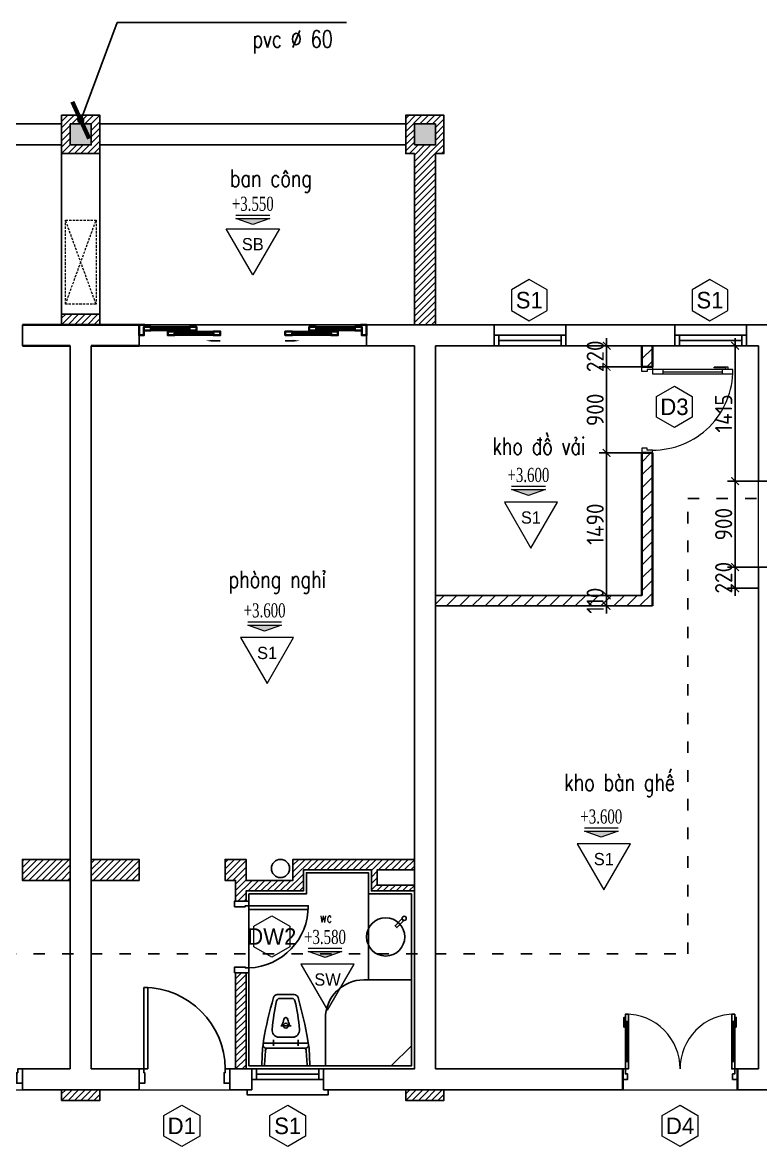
# Model space of a CAD drawing. Header units: inches. Extents: x 7154 to 95401, y -113037 to 84761.
# Drawn here: x 54648 to 62370, y -16665 to -4913 of the extents above; entities that cross this region are included whole.
import ezdxf
from ezdxf.enums import TextEntityAlignment as Align

# ---------------------------------------------------------------- set-up
doc = ezdxf.new("R2010")
doc.units = ezdxf.units.IN
doc.header["$MEASUREMENT"] = 0
doc.linetypes.add('ACAD_ISO03W100', pattern=[30, 12, -18])
doc.linetypes.add('HIDDEN', pattern=[0.375, 0.25, -0.125])
doc.layers.get('DEFPOINTS').update_dxf_attribs({"color": 2})
for name, color, linetype in [('1', 1, 'Continuous'), ('33-Thiet bi', 33, 'Continuous'), ('Dim', 144, 'Continuous'), ('HATCH', 8, 'Continuous'), ('MURC', 7, 'Continuous'), ('NOITHAT', 8, 'Continuous'), ('TEXT', 2, 'Continuous'), ('THAY', 9, 'Continuous'), ('tuong', 4, 'Continuous')]:
    doc.layers.add(name, color=color, linetype=linetype)
for name, color, linetype, lineweight in [('252 DIM', 251, 'Continuous', 5), ('HACTH', 252, 'Continuous', 5), ('N-CUA', 254, 'Continuous', 18), ('NETMANH', 43, 'Continuous', 15), ('NEW', 2, 'Continuous', 35), ('ZONES', 7, 'Continuous', 18)]:
    doc.layers.add(name, color=color, linetype=linetype, lineweight=lineweight)
doc.styles.add('AVANTH', font='VnAvantH.TTF')
doc.styles.add('ISOCP', font='isocp.shx')
doc.styles.add('VNS', font='vntimeh.shx', dxfattribs={"width": 0.7})
doc.styles.add('VNSIMLI', font='vnsimli.shx', dxfattribs={"width": 0.75})
doc.dimstyles.new('1-100', dxfattribs={"dimtxt": 180, "dimasz": 80, "dimexe": 80, "dimexo": 0, "dimgap": 30, "dimtad": 1, "dimdec": 0, "dimzin": 0, "dimdsep": 46, "dimtxsty": 'ISOCP', "dimblk1": 'ARCHTICK', "dimblk2": 'ARCHTICK', "dimsah": 1, "dimcen": 0.09, "dimdle": 80, "dimclrd": 8, "dimclre": 8, "dimclrt": 6, "dimadec": 0, "dimazin": 0, "dimtfac": 1, "dimtdec": 0, "dimtix": 1, "dimtmove": 2, "dimatfit": 3, "dimldrblk": 'ARCHTICK', "dimfxl": 80, "dimtolj": 1, "dimtzin": 0, "dimarcsym": 0})
doc.dimstyles.new('100x2nn', dxfattribs={"dimscale": 2, "dimtxt": 180, "dimasz": 80, "dimexe": 80, "dimexo": 0, "dimgap": 30, "dimtad": 1, "dimdec": 0, "dimzin": 0, "dimdsep": 46, "dimtxsty": 'ISOCP', "dimblk1": 'ARCHTICK', "dimblk2": 'ARCHTICK', "dimsah": 1, "dimcen": 0.09, "dimdle": 80, "dimclrd": 8, "dimclre": 8, "dimclrt": 7, "dimadec": 0, "dimazin": 0, "dimtfac": 1, "dimtdec": 0, "dimtmove": 2, "dimatfit": 3, "dimldrblk": 'ARCHTICK', "dimfxl": 80, "dimtolj": 1, "dimtzin": 0, "dimarcsym": 0})

# ---------------------------------------------------------------- blocks, each defined once
blk = doc.blocks.new('CAODO')
blk.add_hatch(color=256).paths.add_polyline_path([(0, 0), (-225, 80), (225, 80)])
blk.add_line((-225, 124), (225, 124))
blk.add_lwpolyline([(0, 0), (-225, 80), (225, 80), (0, 0)])
at = {"layer": 'ZONES', "style": 'VNS', "width": 0.7}
blk.add_attdef('CAODO', text='', height=187, dxfattribs=at).set_placement((0, 274), align=Align.MIDDLE)
blk = doc.blocks.new('MAT')
blk.add_lwpolyline([(-11, 95), (508, 995), (-531, 995)], close=True)
at = {"layer": 'ZONES', "style": 'AVANTH'}
blk.add_attdef('DS', text='', height=240, dxfattribs=at).set_placement((-11, 695), align=Align.MIDDLE)
blk = doc.blocks.new('D-W')
blk.add_lwpolyline([(0, 0), (-260, -150), (-260, -450), (0, -600), (260, -450), (260, -150)], close=True)
at = {"layer": 'ZONES', "style": 'AVANTH'}
blk.add_attdef('DS', text='', height=240, dxfattribs=at).set_placement((0, -300), align=Align.MIDDLE)
blk = doc.blocks.new('XIBET')
at = {"layer": '33-Thiet bi'}
for p, q in [((-66, 706), (0, 706)), ((66, 706), (0, 706)), ((3, 506), (-3, 506)), ((3, 506), (-3, 506)), ((52, 421), (-55, 421)), ((236, 238), (-236, 238)), ((-128, 274), (-128, 211)), ((-72, 302), (0, 302)), ((72, 302), (0, 302)), ((128, 274), (128, 211)), ((-222, 11), (-214, 158)), ((-208, 187), (0, 187)), ((208, 187), (0, 187)), ((222, 11), (214, 158)), ((212, 0), (-212, 0))]:
    blk.add_line(p, q, dxfattribs=at)
blk.add_lwpolyline([(-222, 11, 0.43012), (-212, 0), (-242, 0, -0.43012), (-252, 11), (-243, 187), (-238, 222), (-232, 268, -0.027792), (-128, 717, -0.333759), (-89, 747), (0, 747), (89, 747, -0.333759), (128, 717, -0.027792), (232, 268), (238, 222), (243, 187), (252, 11, -0.43012), (242, 0), (212, 0, 0.43012), (222, 11)], format="xyb", dxfattribs=at)
for centre, radius in [((0, 421), 25.3), ((-128, 236), 7.59), ((128, 236), 7.59)]:
    blk.add_circle(centre, radius, dxfattribs=at)
for centre, radius, start, end in [((-66, 676), 30.4, 90, 166.9438), ((66, 676), 30.4, 13.0562, 90), ((1855, 230), 2003, 166.9438, 175.6188), ((-1855, 230), 2003, 4.3812, 13.0562), ((-504, 615), 501, 337.9004, 345.3221), ((0, 486), 20.2, 8.1656, 171.8344), ((504, 615), 501, 194.6779, 202.0996), ((-72, 372), 70.8, 171.1193, 270), ((-34, 419), 10.1, 27.2049, 128.6822), ((34, 419), 10.1, 51.3178, 152.7951), ((72, 372), 70.8, 270, 8.8807), ((-208, 218), 30.4, 172.3704, 270), ((-184, 157), 30.4, 90, 176.9059), ((184, 157), 30.4, 3.0941, 90), ((208, 218), 30.4, 270, 7.6296)]:
    blk.add_arc(centre, radius, start, end, dxfattribs=at)
blk = doc.blocks.new('A$C2BDB501E')
at = {"layer": 'NOITHAT'}
for points in [[(450, 900), (0, 900), (0, 0), (450, 0)], [(101, 262), (172, 333), (153, 352), (82, 281)]]:
    blk.add_lwpolyline(points, close=True, dxfattribs=at)
for centre, radius in [((270, 450), 200), ((76, 256), 21.5)]:
    blk.add_circle(centre, radius, dxfattribs=at)
blk = doc.blocks.new('c900')
blk.add_line((51, 224), (51, 839))
for points in [[(29, 839), (74, 839), (74, 953), (29, 953), (29, 839)], [(29, 903), (4, 903), (4, 755)], [(29, 878), (9, 878), (9, 755), (4, 755)], [(29, 854), (29, 209)], [(74, 224), (74, 869)], [(74, 224), (29, 224), (29, 110), (74, 110), (74, 224)]]:
    blk.add_lwpolyline(points)
for points in [[(0, 0), (0, 110), (29, 110), (29, 57), (50, 57), (50, 0)], [(900, 0), (900, 110), (871, 110), (871, 57), (850, 57), (850, 0)]]:
    blk.add_lwpolyline(points, close=True)
at = {"layer": 'NETMANH'}
blk.add_arc((33, 114), 838, 359.6929, 90.3071, dxfattribs=at)
blk = doc.blocks.new('_ArchTick')
at = {"color": 0, "linetype": 'ByBlock', "const_width": 0.15}
blk.add_lwpolyline([(-0.5, -0.5), (0.5, 0.5)], dxfattribs=at)
blk = doc.blocks.new('*D340')
at = {"layer": 'DEFPOINTS', "color": 0}
for p in [(60760, -10903), (61010, -10903), (61010, -11013)]:
    blk.add_point(p, dxfattribs=at)
at = {"layer": 'Dim', "color": 8, "lineweight": -2}
for p, q in [((61010, -10903), (60680, -10903)), ((60760, -10903), (60760, -10823)), ((60760, -11013), (60760, -10903)), ((61010, -11013), (60680, -11013)), ((60760, -11013), (60760, -11093))]:
    blk.add_line(p, q, dxfattribs=at)
at = {"layer": 'Dim', "color": 8, "lineweight": -2, "xscale": 80, "yscale": 80, "zscale": 80}
for p, rotation in [((60760, -10903), 270), ((60760, -11013), 90)]:
    blk.add_blockref('_ArchTick', p, dxfattribs=dict(at, rotation=rotation))
at = {"layer": 'Dim', "color": 6, "insert": (60640, -10958), "char_height": 180, "attachment_point": 5, "rotation": 90, "style": 'ISOCP'}
blk.add_mtext('\\A1;110', dxfattribs=at)
blk = doc.blocks.new('*D341')
at = {"layer": 'DEFPOINTS', "color": 0}
for p in [(60760, -9413), (61128, -9413), (61010, -10903)]:
    blk.add_point(p, dxfattribs=at)
at = {"layer": 'Dim', "color": 8, "lineweight": -2}
for p, q in [((60760, -10983), (60760, -9333)), ((61128, -9413), (60680, -9413)), ((61010, -10903), (60680, -10903))]:
    blk.add_line(p, q, dxfattribs=at)
at = {"layer": 'Dim', "color": 8, "lineweight": -2, "xscale": 80, "yscale": 80, "zscale": 80}
for p, rotation in [((60760, -9413), 90), ((60760, -10903), 270)]:
    blk.add_blockref('_ArchTick', p, dxfattribs=dict(at, rotation=rotation))
at = {"layer": 'Dim', "color": 6, "insert": (60640, -10158), "char_height": 180, "attachment_point": 5, "rotation": 90, "style": 'ISOCP'}
blk.add_mtext('\\A1;1490', dxfattribs=at)
blk = doc.blocks.new('*D342')
at = {"layer": 'DEFPOINTS', "color": 0}
for p in [(60760, -8513), (61128, -8513), (61128, -9413)]:
    blk.add_point(p, dxfattribs=at)
at = {"layer": 'Dim', "color": 8, "lineweight": -2}
for p, q in [((60760, -9493), (60760, -8433)), ((61128, -8513), (60680, -8513)), ((61128, -9413), (60680, -9413))]:
    blk.add_line(p, q, dxfattribs=at)
at = {"layer": 'Dim', "color": 8, "lineweight": -2, "xscale": 80, "yscale": 80, "zscale": 80}
for p, rotation in [((60760, -8513), 90), ((60760, -9413), 270)]:
    blk.add_blockref('_ArchTick', p, dxfattribs=dict(at, rotation=rotation))
at = {"layer": 'Dim', "color": 6, "insert": (60640, -8963), "char_height": 180, "attachment_point": 5, "rotation": 90, "style": 'ISOCP'}
blk.add_mtext('\\A1;900', dxfattribs=at)
blk = doc.blocks.new('*D343')
at = {"layer": 'DEFPOINTS', "color": 0}
for p in [(60760, -8293), (61128, -8293), (61128, -8513)]:
    blk.add_point(p, dxfattribs=at)
at = {"layer": 'Dim', "color": 8, "lineweight": -2}
for p, q in [((60760, -8293), (60760, -8213)), ((61128, -8293), (60680, -8293)), ((60760, -8513), (60760, -8293)), ((61128, -8513), (60680, -8513)), ((60760, -8513), (60760, -8593))]:
    blk.add_line(p, q, dxfattribs=at)
at = {"layer": 'Dim', "color": 8, "lineweight": -2, "xscale": 80, "yscale": 80, "zscale": 80}
for p, rotation in [((60760, -8293), 270), ((60760, -8513), 90)]:
    blk.add_blockref('_ArchTick', p, dxfattribs=dict(at, rotation=rotation))
at = {"layer": 'Dim', "color": 6, "insert": (60640, -8403), "char_height": 180, "attachment_point": 5, "rotation": 90, "style": 'ISOCP'}
blk.add_mtext('\\A1;220', dxfattribs=at)
blk = doc.blocks.new('*D344')
at = {"layer": 'DEFPOINTS', "color": 0}
for p in [(62348, -10608), (62104, -10828), (62348, -10828)]:
    blk.add_point(p, dxfattribs=at)
at = {"layer": 'Dim', "color": 8, "lineweight": -2}
for p, q in [((62104, -10608), (62104, -10528)), ((62348, -10608), (62024, -10608)), ((62104, -10608), (62104, -10828)), ((62348, -10828), (62024, -10828)), ((62104, -10828), (62104, -10908))]:
    blk.add_line(p, q, dxfattribs=at)
at = {"layer": 'Dim', "color": 8, "lineweight": -2, "xscale": 80, "yscale": 80, "zscale": 80}
for p, rotation in [((62104, -10608), 270), ((62104, -10828), 90)]:
    blk.add_blockref('_ArchTick', p, dxfattribs=dict(at, rotation=rotation))
at = {"layer": 'Dim', "color": 6, "insert": (61984, -10718), "char_height": 180, "attachment_point": 5, "rotation": 90, "style": 'ISOCP'}
blk.add_mtext('\\A1;220', dxfattribs=at)
blk = doc.blocks.new('*D345')
at = {"layer": 'DEFPOINTS', "color": 0}
for p in [(62104, -9708), (62348, -9708), (62348, -10608)]:
    blk.add_point(p, dxfattribs=at)
at = {"layer": 'Dim', "color": 8, "lineweight": -2}
for p, q in [((62104, -10688), (62104, -9628)), ((62348, -9708), (62024, -9708)), ((62348, -10608), (62024, -10608))]:
    blk.add_line(p, q, dxfattribs=at)
at = {"layer": 'Dim', "color": 8, "lineweight": -2, "xscale": 80, "yscale": 80, "zscale": 80}
for p, rotation in [((62104, -9708), 90), ((62104, -10608), 270)]:
    blk.add_blockref('_ArchTick', p, dxfattribs=dict(at, rotation=rotation))
at = {"layer": 'Dim', "color": 6, "insert": (61984, -10158), "char_height": 180, "attachment_point": 5, "rotation": 90, "style": 'ISOCP'}
blk.add_mtext('\\A1;900', dxfattribs=at)
blk = doc.blocks.new('*D346')
at = {"layer": 'DEFPOINTS', "color": 0}
for p in [(62104, -8293), (62348, -8293), (62348, -9708)]:
    blk.add_point(p, dxfattribs=at)
at = {"layer": 'Dim', "color": 8, "lineweight": -2}
for p, q in [((62104, -9788), (62104, -8213)), ((62348, -8293), (62024, -8293)), ((62348, -9708), (62024, -9708))]:
    blk.add_line(p, q, dxfattribs=at)
at = {"layer": 'Dim', "color": 8, "lineweight": -2, "xscale": 80, "yscale": 80, "zscale": 80}
for p, rotation in [((62104, -8293), 90), ((62104, -9708), 270)]:
    blk.add_blockref('_ArchTick', p, dxfattribs=dict(at, rotation=rotation))
at = {"layer": 'Dim', "color": 6, "insert": (61984, -9001), "char_height": 180, "attachment_point": 5, "rotation": 90, "style": 'ISOCP'}
blk.add_mtext('\\A1;1415', dxfattribs=at)

msp = doc.modelspace()

# ---------------------------------------------------------------- hatches: boundary and pattern name
at = {"layer": 'HACTH'}
h = msp.add_hatch(dxfattribs=at)
h.set_pattern_fill('ANSI31', color=256, scale=15, style=0)
h.set_pattern_definition([(45, (55058.09, -6283.284), (-33.676, 33.676), [])])
h.paths.add_polyline_path([(55458.1, -5883.3), (55058.1, -5883.3), (55058.1, -6283.3), (55458.1, -6283.3)])
h.paths.add_polyline_path([(55368.1, -5973.3), (55368.1, -6193.3), (55148.1, -6193.3), (55148.1, -5973.3)], flags=16)
h.paths.add_polyline_path([(55228.1, -5934.5, -1), (55288.1, -5934.5, -1)], flags=16)
h = msp.add_hatch(dxfattribs=at)
h.set_pattern_fill('ANSI31', color=256, scale=15, style=0)
h.set_pattern_definition([(45, (58658.09, -8073.284), (-33.676, 33.676), [])])
h.paths.add_polyline_path([(58968.1, -6283.3), (59058.1, -6283.3), (59058.1, -5883.3), (58658.1, -5883.3), (58658.1, -6283.3), (58748.1, -6283.3), (58748.1, -8073.3), (58968.1, -8073.3)])
h.paths.add_polyline_path([(58748.1, -6193.3), (58748.1, -5973.3), (58968.1, -5973.3), (58968.1, -6193.3)], flags=16)
h = msp.add_hatch(dxfattribs=at)
h.set_pattern_fill('ANSI31', color=256, scale=15, style=0)
h.set_pattern_definition([(45, (55058.09, -8073.284), (-33.676, 33.676), [])])
h.paths.add_polyline_path([(55458.1, -7963.3), (55058.1, -7963.3), (55058.1, -8073.3), (55458.1, -8073.3)])
h = msp.add_hatch(dxfattribs=at)
h.set_pattern_fill('ANSI31', color=256, scale=15, style=0)
h.set_pattern_definition([(45, (54648.09, -13883.284), (-33.676, 33.676), [])])
h.paths.add_polyline_path([(55868.1, -13663.3), (55368.1, -13663.3), (55368.1, -13883.3), (55868.1, -13883.3)])
h.paths.add_polyline_path([(55148.1, -13663.3), (54648.1, -13663.3), (54648.1, -13883.3), (55148.1, -13883.3)])
h = msp.add_hatch(dxfattribs=at)
h.set_pattern_fill('ANSI31', color=256, scale=15, style=0)
h.set_pattern_definition([(45, (56768.09, -14098.284), (-33.676, 33.676), [])])
h.paths.add_polyline_path([(58748.1, -13663.3), (57478.1, -13663.3), (57478.1, -13883.3), (56988.1, -13883.3), (56988.1, -13663.3), (56768.1, -13663.3), (56768.1, -13883.3), (56878.1, -13883.3), (56878.1, -14098.3), (56988.1, -14098.3), (56988.1, -13993.3), (57588.1, -13993.3), (57588.1, -13773.3), (58298.1, -13773.3), (58298.1, -13993.3), (58748.1, -13993.3), (58748.1, -13933.3), (58358.1, -13933.3), (58358.1, -13773.3), (58748.1, -13773.3)])
h = msp.add_hatch(dxfattribs=at)
h.set_pattern_fill('ANSI31', color=256, scale=15, style=0)
h.set_pattern_definition([(45, (56878.09, -15853.284), (-33.676, 33.676), [])])
h.paths.add_polyline_path([(56988.1, -14848.3), (56878.1, -14848.3), (56878.1, -15853.3), (56988.1, -15853.3)])
h = msp.add_hatch(dxfattribs=at)
h.set_pattern_fill('ANSI31', color=256, scale=15, style=0)
h.set_pattern_definition([(45, (55058.09, -16183.284), (-33.676, 33.676), [])])
h.paths.add_polyline_path([(55458.1, -16073.3), (55058.1, -16073.3), (55058.1, -16183.3), (55458.1, -16183.3)])
h = msp.add_hatch(dxfattribs=at)
h.set_pattern_fill('ANSI31', color=256, scale=15, style=0)
h.set_pattern_definition([(45, (58658.09, -16183.284), (-33.676, 33.676), [])])
h.paths.add_polyline_path([(59058.1, -16073.3), (58658.1, -16073.3), (58658.1, -16183.3), (59058.1, -16183.3)])
at = {"layer": 'HATCH'}
for points in [[(55368.1, -6193.3), (55148.1, -6193.3), (55148.1, -5973.3), (55368.1, -5973.3)], [(58968.1, -5973.3), (58748.1, -5973.3), (58748.1, -6193.3), (58968.1, -6193.3)]]:
    msp.add_hatch(color=256, dxfattribs=at).paths.add_polyline_path(points)
h = msp.add_hatch(dxfattribs=at)
h.set_pattern_fill('ANSI31', color=256, scale=30, style=0)
h.set_pattern_definition([(45, (58968.09, -11129.35), (-67.3519, 67.3519), [])])
h.paths.add_polyline_path([(61238.1, -9413.3), (61128.1, -9413.3), (61128.1, -10903.3), (58968.1, -10903.3), (58968.1, -11013.3), (61238.1, -11013.3)])
h.paths.add_polyline_path([(61238.1, -8293.3), (61128.1, -8293.3), (61128.1, -8513.3), (61238.1, -8513.3)])
h.paths.add_polyline_path([(62693.1, -8183.3), (62568.1, -8183.3), (62568.1, -8293.3), (62693.1, -8293.3)])
h.paths.add_polyline_path([(62693.1, -8073.3), (62568.1, -8073.3), (62568.1, -8183.3), (62693.1, -8183.3)])
h.paths.add_polyline_path([(65948.1, -10793.3), (64448.1, -10793.3), (64448.1, -10458.3), (64338.1, -10458.3), (64338.1, -10793.3), (62568.1, -10793.3), (62568.1, -11013.3), (65948.1, -11013.3)])
h.paths.add_polyline_path([(65948.1, -9488.3), (64448.1, -9488.3), (64448.1, -9378.3), (64338.1, -9378.3), (64338.1, -9708.3), (64448.1, -9708.3), (64448.1, -9598.3), (65948.1, -9598.3)])
h.paths.add_polyline_path([(64448.1, -8293.3), (64582.6, -8293.3), (64582.6, -8183.3), (63443.1, -8183.3), (63443.1, -8293.3), (64338.1, -8293.3), (64338.1, -8628.3), (64448.1, -8628.3)])
h.paths.add_polyline_path([(64582.6, -8073.3), (63443.1, -8073.3), (63443.1, -8183.3), (64582.6, -8183.3)])
h.paths.add_polyline_path([(65948.1, -8073.3), (65332.6, -8073.3), (65332.6, -8183.3), (65948.1, -8183.3)])
h.paths.add_polyline_path([(65948.1, -8183.3), (65332.6, -8183.3), (65332.6, -8293.3), (65948.1, -8293.3)])
h.paths.add_polyline_path([(60505, -11129.4), (60505, -10787.2), (60775, -10787.2), (60775, -11129.4)], flags=9)

# ---------------------------------------------------------------- linework, layer by layer
for p, q in [((60972.2, -15775.8), (60972.2, -15359.3)), ((62084, -15775.8), (62084, -15359.3))]:
    msp.add_line(p, q)
for points in [[(60956.7, -15315.7), (60939.9, -15315.7), (60939.9, -15416.2)], [(60956.7, -15332.4), (60943.3, -15332.4), (60943.3, -15416.2), (60939.9, -15416.2)], [(60956.7, -15359.3), (60987.7, -15359.3), (60987.7, -15281.9), (60956.7, -15281.9), (60956.7, -15359.3)], [(60956.7, -15349.2), (60956.7, -15786.2)], [(60987.7, -15775.8), (60987.7, -15338.7)], [(62099.5, -15359.3), (62068.5, -15359.3), (62068.5, -15281.9), (62099.5, -15281.9), (62099.5, -15359.3)], [(62068.5, -15775.8), (62068.5, -15338.7)], [(62099.5, -15315.7), (62116.3, -15315.7), (62116.3, -15416.2)], [(62099.5, -15332.4), (62112.9, -15332.4), (62112.9, -15416.2), (62116.3, -15416.2)], [(62099.5, -15349.2), (62099.5, -15786.2)], [(60987.7, -15775.8), (60956.7, -15775.8), (60956.7, -15853.3), (60987.7, -15853.3), (60987.7, -15775.8)], [(62068.5, -15775.8), (62099.5, -15775.8), (62099.5, -15853.3), (62068.5, -15853.3), (62068.5, -15775.8)]]:
    msp.add_lwpolyline(points)
for points in [[(60928.1, -15963.3), (60928.1, -15853.3), (60956.7, -15853.3), (60956.7, -15906.1), (60978.1, -15906.1), (60978.1, -15963.3)], [(62128.1, -15963.3), (62128.1, -15853.3), (62099.5, -15853.3), (62099.5, -15906.1), (62078.1, -15906.1), (62078.1, -15963.3)]]:
    msp.add_lwpolyline(points, close=True)
at = {"layer": '1', "linetype": 'ACAD_ISO03W100', "ltscale": 10}
msp.add_lwpolyline([(32862.1, -14650.5), (61609, -14650.5), (61609, -9890.9), (69582.8, -9890.9)], dxfattribs=at)
at = {"layer": 'HACTH', "linetype": 'HIDDEN', "ltscale": 100}
for p, q in [((55417.9, -7857.6), (55098.3, -6980.2)), ((55098.3, -7857.6), (55417.9, -6980.2))]:
    msp.add_line(p, q, dxfattribs=at)
at = {"layer": 'HACTH', "linetype": 'Continuous'}
msp.add_line((62348.1, -10608.3), (62348.1, -9708.3), dxfattribs=at)
at = {"layer": 'HACTH'}
for p, q in [((53698.1, -16073.3), (54648.1, -16073.3)), ((55868.1, -16073.3), (56818.1, -16073.3)), ((60928.1, -16073.3), (62128.1, -16073.3))]:
    msp.add_line(p, q, dxfattribs=at)
at = {"layer": 'HACTH', "linetype": 'HIDDEN', "ltscale": 100}
msp.add_lwpolyline([(55417.9, -7857.6), (55098.3, -7857.6), (55098.3, -6980.2), (55417.9, -6980.2)], close=True, dxfattribs=at)
at = {"layer": 'HATCH', "linetype": 'Continuous'}
for p, q in [((55928.1, -8073.3), (58188.1, -8073.3)), ((55868.1, -8293.3), (58248.1, -8293.3))]:
    msp.add_line(p, q, dxfattribs=at)
at = {"layer": 'MURC'}
for p, q in [((56632.8, -8240.3), (56718.1, -8240.3)), ((57483.4, -8240.3), (57398.1, -8240.3))]:
    msp.add_line(p, q, dxfattribs=at)
for points in [[(56396.1, -8110.3), (55990.1, -8110.3), (55990.1, -8116.3), (56396.1, -8116.3)], [(56646.1, -8160.3), (56240.1, -8160.3), (56240.1, -8166.3), (56646.1, -8166.3)], [(57470.1, -8160.3), (57876.1, -8160.3), (57876.1, -8166.3), (57470.1, -8166.3)], [(57720.1, -8110.3), (58126.1, -8110.3), (58126.1, -8116.3), (57720.1, -8116.3)]]:
    msp.add_lwpolyline(points, close=True, dxfattribs=at)
at = {"layer": 'NETMANH'}
for centre, start, end in [((60959.7, -15850.2), 359.69292, 90.30708), ((62096.5, -15850.2), 89.69292, 180.30708)]:
    msp.add_arc(centre, 568.4, start, end, dxfattribs=at)
at = {"layer": 'NEW'}
for p, q in [((54648.1, -8073.3), (55868.1, -8073.3)), ((54648.1, -8293.3), (55148.1, -8293.3)), ((55368.1, -8293.3), (55868.1, -8293.3)), ((61128.1, -8293.3), (61128.1, -8513.3)), ((61238.1, -8293.3), (61238.1, -8513.3)), ((61238.1, -8513.3), (61128.1, -8513.3)), ((61128.1, -9413.3), (61128.1, -10903.3)), ((61238.1, -9413.3), (61128.1, -9413.3)), ((61238.1, -9413.3), (61238.1, -11013.3)), ((60928.1, -16073.3), (60928.1, -15853.3)), ((62128.1, -16073.3), (62128.1, -15853.3))]:
    msp.add_line(p, q, dxfattribs=at)
for points in [[(55918.1, -8093.3), (55918.1, -8183.3), (55868.1, -8183.3), (55868.1, -8073.3), (55928.1, -8073.3), (55928.1, -8093.3), (55918.1, -8093.3)], [(58198.1, -8093.3), (58198.1, -8183.3), (58248.1, -8183.3), (58248.1, -8073.3), (58188.1, -8073.3), (58188.1, -8093.3), (58198.1, -8093.3)]]:
    msp.add_lwpolyline(points, close=True, dxfattribs=at)
for points in [[(55982.1, -8133.3), (55918.1, -8133.3), (55918.1, -8093.3), (55982.1, -8093.3), (55982.1, -8093.3), (55982.1, -8093.3), (55982.1, -8095.3), (55983.1, -8095.3), (55984.1, -8095.3), (55984.1, -8093.3), (55990.1, -8093.3), (55990.1, -8095.3), (55996.1, -8101.3), (55998.1, -8101.3), (55998.1, -8110.3), (55990.1, -8110.3), (55990.1, -8133.3), (55984.1, -8133.3), (55984.1, -8131.3), (55982.1, -8131.3), (55982.1, -8133.3), (55982.1, -8133.3)], [(56404.1, -8133.3), (56468.1, -8133.3), (56468.1, -8093.3), (56404.1, -8093.3), (56404.1, -8093.3), (56404.1, -8093.3), (56404.1, -8095.3), (56403.1, -8095.3), (56402.1, -8095.3), (56402.1, -8093.3), (56396.1, -8093.3), (56396.1, -8095.3), (56390.1, -8101.3), (56388.1, -8101.3), (56388.1, -8110.3), (56396.1, -8110.3), (56396.1, -8133.3), (56402.1, -8133.3), (56402.1, -8131.3), (56404.1, -8131.3), (56404.1, -8133.3), (56404.1, -8133.3)], [(57712.1, -8133.3), (57648.1, -8133.3), (57648.1, -8093.3), (57712.1, -8093.3), (57712.1, -8093.3), (57712.1, -8093.3), (57712.1, -8095.3), (57713.1, -8095.3), (57714.1, -8095.3), (57714.1, -8093.3), (57720.1, -8093.3), (57720.1, -8095.3), (57726.1, -8101.3), (57728.1, -8101.3), (57728.1, -8110.3), (57720.1, -8110.3), (57720.1, -8133.3), (57714.1, -8133.3), (57714.1, -8131.3), (57712.1, -8131.3), (57712.1, -8133.3), (57712.1, -8133.3)], [(58134.1, -8133.3), (58198.1, -8133.3), (58198.1, -8093.3), (58134.1, -8093.3), (58134.1, -8093.3), (58134.1, -8093.3), (58134.1, -8095.3), (58133.1, -8095.3), (58132.1, -8095.3), (58132.1, -8093.3), (58126.1, -8093.3), (58126.1, -8095.3), (58120.1, -8101.3), (58118.1, -8101.3), (58118.1, -8110.3), (58126.1, -8110.3), (58126.1, -8133.3), (58132.1, -8133.3), (58132.1, -8131.3), (58134.1, -8131.3), (58134.1, -8133.3), (58134.1, -8133.3)], [(56232.1, -8183.3), (56168.1, -8183.3), (56168.1, -8143.3), (56232.1, -8143.3), (56232.1, -8143.3), (56232.1, -8143.3), (56232.1, -8145.3), (56233.1, -8145.3), (56234.1, -8145.3), (56234.1, -8143.3), (56240.1, -8143.3), (56240.1, -8145.3), (56246.1, -8151.3), (56248.1, -8151.3), (56248.1, -8160.3), (56240.1, -8160.3), (56240.1, -8183.3), (56234.1, -8183.3), (56234.1, -8181.3), (56232.1, -8181.3), (56232.1, -8183.3), (56232.1, -8183.3)], [(56654.1, -8183.3), (56718.1, -8183.3), (56718.1, -8143.3), (56654.1, -8143.3), (56654.1, -8143.3), (56654.1, -8143.3), (56654.1, -8145.3), (56653.1, -8145.3), (56652.1, -8145.3), (56652.1, -8143.3), (56646.1, -8143.3), (56646.1, -8145.3), (56640.1, -8151.3), (56638.1, -8151.3), (56638.1, -8160.3), (56646.1, -8160.3), (56646.1, -8183.3), (56652.1, -8183.3), (56652.1, -8181.3), (56654.1, -8181.3), (56654.1, -8183.3), (56654.1, -8183.3)], [(57462.1, -8183.3), (57398.1, -8183.3), (57398.1, -8143.3), (57462.1, -8143.3), (57462.1, -8143.3), (57462.1, -8143.3), (57462.1, -8145.3), (57463.1, -8145.3), (57464.1, -8145.3), (57464.1, -8143.3), (57470.1, -8143.3), (57470.1, -8145.3), (57476.1, -8151.3), (57478.1, -8151.3), (57478.1, -8160.3), (57470.1, -8160.3), (57470.1, -8183.3), (57464.1, -8183.3), (57464.1, -8181.3), (57462.1, -8181.3), (57462.1, -8183.3), (57462.1, -8183.3)], [(57884.1, -8183.3), (57948.1, -8183.3), (57948.1, -8143.3), (57884.1, -8143.3), (57884.1, -8143.3), (57884.1, -8143.3), (57884.1, -8145.3), (57883.1, -8145.3), (57882.1, -8145.3), (57882.1, -8143.3), (57876.1, -8143.3), (57876.1, -8145.3), (57870.1, -8151.3), (57868.1, -8151.3), (57868.1, -8160.3), (57876.1, -8160.3), (57876.1, -8183.3), (57882.1, -8183.3), (57882.1, -8181.3), (57884.1, -8181.3), (57884.1, -8183.3), (57884.1, -8183.3)]]:
    msp.add_lwpolyline(points, dxfattribs=at)
at = {"layer": 'NOITHAT'}
msp.add_line((57018.1, -14848.3), (57018.1, -14098.3), dxfattribs=at)
for points in [[(57018.1, -15823.3), (58718.1, -15823.3), (58718.1, -14023.3), (58268.1, -14023.3), (58268.1, -13803.3), (57618.1, -13803.3), (57618.1, -14023.3), (57018.1, -14023.3)], [(57018.1, -14098.3), (56868.1, -14098.3), (56868.1, -14158.3), (56978.1, -14158.3), (56978.1, -14148.3), (57018.1, -14148.3)], [(57638.1, -14188.3), (57638.1, -14148.3), (57018.1, -14148.3), (57018.1, -14188.3)], [(57018.1, -14848.3), (56868.1, -14848.3), (56868.1, -14788.3), (56978.1, -14788.3), (56978.1, -14798.3), (57018.1, -14798.3)], [(55958.1, -15853.3), (55958.1, -15003.3), (55918.1, -15003.3), (55918.1, -15853.3)], [(54648.1, -15853.3), (54648.1, -16003.3), (54588.1, -16003.3), (54588.1, -15893.3), (54598.1, -15893.3), (54598.1, -15853.3)], [(55868.1, -15853.3), (55868.1, -16003.3), (55928.1, -16003.3), (55928.1, -15893.3), (55918.1, -15893.3), (55918.1, -15853.3)], [(56818.1, -15853.3), (56818.1, -16003.3), (56758.1, -16003.3), (56758.1, -15893.3), (56768.1, -15893.3), (56768.1, -15853.3)]]:
    msp.add_lwpolyline(points, close=True, dxfattribs=at)
msp.add_lwpolyline([(58718.1, -15611.2), (58506, -15823.3), (57818.1, -15823.3), (57818.1, -15323.3, -0.4142136), (58218.1, -14923.3), (58718.1, -14923.3)], format="xyb", close=True, dxfattribs=at)
msp.add_circle((57347.6, -13758.3), 94.8, dxfattribs=at)
for centre, radius, start, end in [((56991.9, -14152.6), 646.2, 272.32463, 0.38175), ((55918.1, -15853.3), 850, 0, 90)]:
    msp.add_arc(centre, radius, start, end, dxfattribs=at)
at = {"layer": 'THAY', "ltscale": 400}
for p, q in [((55058.1, -5973.3), (51858.1, -5973.3)), ((58658.1, -5973.3), (55458.1, -5973.3)), ((55058.1, -6193.3), (51858.1, -6193.3)), ((58658.1, -6193.3), (55458.1, -6193.3))]:
    msp.add_line(p, q, dxfattribs=at)
at = {"layer": 'THAY'}
for p, q in [((60332.6, -8183.3), (59582.6, -8183.3)), ((60282.6, -8183.3), (60282.6, -8293.3)), ((62223.1, -8183.3), (61473.1, -8183.3)), ((62173.1, -8183.3), (62173.1, -8293.3)), ((60332.6, -8293.3), (59582.6, -8293.3)), ((60282.6, -8238.3), (59632.6, -8238.3)), ((62223.1, -8293.3), (61473.1, -8293.3)), ((62173.1, -8238.3), (61523.1, -8238.3)), ((57798.1, -15853.3), (57048.1, -15853.3)), ((57748.1, -15853.3), (57748.1, -15963.3)), ((57798.1, -15963.3), (57048.1, -15963.3)), ((57748.1, -15908.3), (57098.1, -15908.3))]:
    msp.add_line(p, q, dxfattribs=at)
at = {"layer": 'THAY', "ltscale": 400}
msp.add_lwpolyline([(55058.1, -8073.1), (55058.1, -8073.1), (55058.1, -6283.3), (55458.1, -6283.3), (55458.1, -8073.1)], dxfattribs=at)
at = {"layer": 'THAY'}
for points in [[(55990.1, -8093.3), (56396.1, -8093.3)], [(58126.1, -8093.3), (57720.1, -8093.3)], [(55990.1, -8133.3), (56396.1, -8133.3)], [(56240.1, -8143.3), (56646.1, -8143.3)], [(56240.1, -8183.3), (56646.1, -8183.3)], [(57876.1, -8143.3), (57470.1, -8143.3)], [(57876.1, -8183.3), (57470.1, -8183.3)], [(58126.1, -8133.3), (57720.1, -8133.3)], [(57848.1, -16073.3), (57848.1, -16123.3), (56998.1, -16123.3), (56998.1, -16073.3)]]:
    msp.add_lwpolyline(points, dxfattribs=at)
at = {"layer": 'THAY', "color": 8}
for points in [[(55990.1, -8095.3), (56396.1, -8095.3)], [(55998.1, -8101.3), (56388.1, -8101.3)], [(58126.1, -8095.3), (57720.1, -8095.3)], [(58118.1, -8101.3), (57728.1, -8101.3)], [(55990.1, -8131.3), (56396.1, -8131.3)], [(55998.1, -8125.3), (56388.1, -8125.3)], [(56240.1, -8145.3), (56646.1, -8145.3)], [(56240.1, -8181.3), (56646.1, -8181.3)], [(56248.1, -8151.3), (56638.1, -8151.3)], [(56248.1, -8175.3), (56638.1, -8175.3)], [(57876.1, -8145.3), (57470.1, -8145.3)], [(57876.1, -8181.3), (57470.1, -8181.3)], [(57868.1, -8151.3), (57478.1, -8151.3)], [(57868.1, -8175.3), (57478.1, -8175.3)], [(58126.1, -8131.3), (57720.1, -8131.3)], [(58118.1, -8125.3), (57728.1, -8125.3)]]:
    msp.add_lwpolyline(points, dxfattribs=at)
at = {"layer": 'THAY', "ltscale": 400}
for points in [[(59582.6, -8073.3), (60332.6, -8073.3), (60332.6, -8293.3), (59582.6, -8293.3)], [(61473.1, -8073.3), (62223.1, -8073.3), (62223.1, -8293.3), (61473.1, -8293.3)]]:
    msp.add_lwpolyline(points, close=True, dxfattribs=at)
at = {"layer": 'THAY', "color": 7}
for points in [[(55990.1, -8131.3), (55990.1, -8116.3), (55990.1, -8116.3), (55998.1, -8116.3), (55998.1, -8125.3), (55996.1, -8125.3)], [(56240.1, -8181.3), (56240.1, -8166.3), (56240.1, -8166.3), (56248.1, -8166.3), (56248.1, -8175.3), (56246.1, -8175.3)], [(56396.1, -8131.3), (56396.1, -8116.3), (56396.1, -8116.3), (56388.1, -8116.3), (56388.1, -8125.3), (56390.1, -8125.3)], [(56646.1, -8181.3), (56646.1, -8166.3), (56646.1, -8166.3), (56638.1, -8166.3), (56638.1, -8175.3), (56640.1, -8175.3)], [(57470.1, -8181.3), (57470.1, -8166.3), (57470.1, -8166.3), (57478.1, -8166.3), (57478.1, -8175.3), (57476.1, -8175.3)], [(57720.1, -8131.3), (57720.1, -8116.3), (57720.1, -8116.3), (57728.1, -8116.3), (57728.1, -8125.3), (57726.1, -8125.3)], [(57876.1, -8181.3), (57876.1, -8166.3), (57876.1, -8166.3), (57868.1, -8166.3), (57868.1, -8175.3), (57870.1, -8175.3)], [(58126.1, -8131.3), (58126.1, -8116.3), (58126.1, -8116.3), (58118.1, -8116.3), (58118.1, -8125.3), (58120.1, -8125.3)]]:
    msp.add_lwpolyline(points, close=True, dxfattribs=at)
at = {"layer": 'tuong', "ltscale": 400}
for p, q in [((58748.1, -8073.3), (58748.1, -6283.3)), ((58968.1, -8073.3), (58968.1, -6283.3)), ((54648.1, -8293.3), (54648.1, -8073.3)), ((55868.1, -8293.3), (55868.1, -8073.3)), ((59582.6, -8073.3), (58248.1, -8073.3)), ((58248.1, -8293.3), (58248.1, -8073.3)), ((59582.6, -8073.3), (59582.6, -8293.3)), ((60332.6, -8073.3), (61473.1, -8073.3)), ((60332.6, -8073.3), (60332.6, -8293.3)), ((61473.1, -8293.3), (61473.1, -8073.3)), ((61473.1, -8073.3), (61473.1, -8293.3)), ((62223.1, -8073.3), (62693.1, -8073.3)), ((62223.1, -8293.3), (62223.1, -8073.3)), ((62223.1, -8073.3), (62223.1, -8293.3)), ((55148.1, -15853.3), (55148.1, -8293.3)), ((55368.1, -15853.3), (55368.1, -8293.3)), ((58248.1, -8293.3), (58748.1, -8293.3)), ((58748.1, -15853.3), (58748.1, -8293.3)), ((58968.1, -8293.3), (59582.6, -8293.3)), ((58968.1, -8293.3), (58968.1, -11013.3)), ((60332.6, -8293.3), (61128.1, -8293.3)), ((61238.1, -8293.3), (61580.5, -8293.3)), ((62223.1, -8293.3), (62348.1, -8293.3)), ((62348.1, -8293.3), (62348.1, -9708.3)), ((62568.1, -9708.3), (62348.1, -9708.3)), ((62348.1, -10608.3), (62348.1, -15853.3)), ((62568.1, -10608.3), (62348.1, -10608.3)), ((58968.1, -10903.3), (61128.1, -10903.3)), ((58968.1, -11013.3), (58968.1, -15853.3)), ((58968.1, -11013.3), (61238.1, -11013.3)), ((58748.1, -13933.3), (58748.1, -13773.3)), ((58748.1, -13773.3), (58748.1, -13933.3)), ((58748.1, -13933.3), (58748.1, -13773.3)), ((58748.1, -13993.3), (58748.1, -15633.3)), ((58748.1, -15633.3), (58748.1, -13993.3)), ((56988.1, -14848.3), (56878.1, -14848.3)), ((56878.1, -14848.3), (56878.1, -15853.3)), ((56988.1, -14848.3), (56878.1, -14848.3)), ((56878.1, -14848.3), (56878.1, -15853.3)), ((56988.1, -15853.3), (56988.1, -14848.3)), ((56988.1, -15853.3), (56988.1, -14848.3)), ((58748.1, -15693.3), (58748.1, -15853.3)), ((58748.1, -15853.3), (58748.1, -15693.3)), ((55148.1, -15853.3), (54648.1, -15853.3)), ((54648.1, -15853.3), (54648.1, -16073.3)), ((55868.1, -15853.3), (55368.1, -15853.3)), ((55868.1, -15853.3), (55868.1, -16073.3)), ((56818.1, -15853.3), (56818.1, -16073.3)), ((56818.1, -15853.3), (56818.1, -16073.3)), ((57048.1, -15853.3), (56818.1, -15853.3)), ((57048.1, -15853.3), (56988.1, -15853.3)), ((57048.1, -16073.3), (57048.1, -15853.3)), ((57048.1, -16073.3), (57048.1, -15853.3)), ((57848.1, -15853.3), (57798.1, -15853.3)), ((57848.1, -15853.3), (57798.1, -15853.3)), ((57798.1, -15853.3), (57798.1, -16073.3)), ((58748.1, -15853.3), (57908.1, -15853.3)), ((60928.1, -15853.3), (58968.1, -15853.3)), ((60928.1, -15853.3), (58968.1, -15853.3)), ((62348.1, -15853.3), (62128.1, -15853.3)), ((62348.1, -15853.3), (62128.1, -15853.3)), ((54648.1, -16073.3), (55868.1, -16073.3)), ((55458.1, -16073.3), (55868.1, -16073.3)), ((56818.1, -16073.3), (57048.1, -16073.3)), ((56818.1, -16073.3), (57048.1, -16073.3)), ((58658.1, -16073.3), (57798.1, -16073.3)), ((60928.1, -16073.3), (58658.1, -16073.3)), ((62568.1, -16073.3), (62128.1, -16073.3))]:
    msp.add_line(p, q, dxfattribs=at)
at = {"layer": 'tuong'}
msp.add_line((61238.1, -8293.3), (61128.1, -8293.3), dxfattribs=at)
for points in [[(55458.1, -6283.3), (55458.1, -5883.3), (55058.1, -5883.3), (55058.1, -6283.3)], [(55148.1, -5973.3), (55368.1, -5973.3), (55368.1, -6193.3), (55148.1, -6193.3)], [(58748.1, -6193.3), (58968.1, -6193.3), (58968.1, -5973.3), (58748.1, -5973.3)], [(59632.6, -8183.3), (59582.6, -8183.3), (59582.6, -8293.3), (59632.6, -8293.3)], [(60332.6, -8183.3), (60282.6, -8183.3), (60282.6, -8293.3), (60332.6, -8293.3)], [(61523.1, -8183.3), (61473.1, -8183.3), (61473.1, -8293.3), (61523.1, -8293.3)], [(62223.1, -8183.3), (62173.1, -8183.3), (62173.1, -8293.3), (62223.1, -8293.3)], [(57098.1, -15853.3), (57048.1, -15853.3), (57048.1, -15963.3), (57098.1, -15963.3)], [(57798.1, -15853.3), (57748.1, -15853.3), (57748.1, -15963.3), (57798.1, -15963.3)]]:
    msp.add_lwpolyline(points, close=True, dxfattribs=at)
for points in [[(58968.1, -6283.3), (59058.1, -6283.3), (59058.1, -5883.3), (58658.1, -5883.3), (58658.1, -6283.3), (58748.1, -6283.3)], [(55058.1, -8073.3), (55058.1, -7963.3), (55458.1, -7963.3), (55458.1, -8073.3)], [(55458.1, -16073.3), (55458.1, -16183.3), (55058.1, -16183.3), (55058.1, -16073.3)], [(59058.1, -16073.3), (59058.1, -16183.3), (58658.1, -16183.3), (58658.1, -16073.3)]]:
    msp.add_lwpolyline(points, dxfattribs=at)
at = {"layer": 'tuong', "ltscale": 400}
for points in [[(55148.1, -13663.3), (54648.1, -13663.3), (54648.1, -13883.3), (55148.1, -13883.3)], [(55368.1, -13663.3), (55868.1, -13663.3), (55868.1, -13883.3), (55368.1, -13883.3)], [(57798.1, -15853.3), (58748.1, -15853.3), (58748.1, -13993.3), (58298.1, -13993.3), (58298.1, -13773.3), (57588.1, -13773.3), (57588.1, -13993.3), (56988.1, -13993.3), (56988.1, -14098.3), (56878.1, -14098.3), (56878.1, -13883.3), (56768.1, -13883.3), (56768.1, -13663.3), (56988.1, -13663.3), (56988.1, -13883.3), (57478.1, -13883.3), (57478.1, -13663.3), (58748.1, -13663.3)], [(55148.1, -13883.3), (55148.1, -15853.3)], [(55368.1, -13883.3), (55368.1, -15853.3)]]:
    msp.add_lwpolyline(points, dxfattribs=at)
msp.add_lwpolyline([(58748.1, -13933.3), (58358.1, -13933.3), (58358.1, -13773.3), (58748.1, -13773.3)], close=True, dxfattribs=at)
msp.add_lwpolyline([(58748.1, -13933.3), (58358.1, -13933.3), (58358.1, -13773.3), (58748.1, -13773.3)], close=True, dxfattribs=at)
at = {"layer": 'tuong'}
msp.add_circle((55258.1, -5934.5), 30, dxfattribs=at)
at = {"layer": 'ZONES'}
for points in [[(56565.7, -8240.3, 0, 20, 0), (56632.8, -8240.3, 20, 20, 0)], [(57550.5, -8240.3, 0, 20, 0), (57483.4, -8240.3, 20, 20, 0)]]:
    msp.add_lwpolyline(points, format="xyseb", dxfattribs=at)

# ---------------------------------------------------------------- block references
at = {"layer": '252 DIM', "rotation": 180}
msp.add_blockref('A$C2BDB501E', (58718.1, -14023.3), dxfattribs=at)
at = {"layer": 'N-CUA', "rotation": 270}
msp.add_blockref('c900', (61128.1, -8513.3), dxfattribs=at)
at = {"layer": 'NETMANH', "xscale": -1}
msp.add_blockref('XIBET', (57403.1, -15823.3), dxfattribs=at)
at = {"layer": 'ZONES'}
for name, p, xscale, yscale, zscale, values in [('CAODO', (57057.7, -7024.3), 0.7875000000931323, 0.7875000000931323, 0.7874999999999659, {'CAODO': '+3.550'}), ('D-W', (59950.3, -7599.9), 0.7199999999720603, 0.7199999999720603, 0.7199999999999999, {'DS': 's1'}), ('D-W', (61840.8, -7599.9), 0.7199999999720603, 0.7199999999720603, 0.7199999999999999, {'DS': 's1'}), ('CAODO', (59941.5, -9859.5), 0.7875000000931323, 0.7875000000931323, 0.7874999999999659, {'CAODO': '+3.600'}), ('MAT', (59973.6, -10459.9), 0.534599999897182, 0.534599999897182, 0.5345999999901214, {'DS': 's1'}), ('CAODO', (57181.5, -11275.6), 0.7875000000931323, 0.7875000000931323, 0.7874999999999659, {'CAODO': '+3.600'}), ('MAT', (57213.6, -11876), 0.534599999897182, 0.534599999897182, 0.5345999999901214, {'DS': 's1'}), ('CAODO', (60704.1, -13431), 0.7875000000931323, 0.7875000000931323, 0.7874999999999659, {'CAODO': '+3.600'}), ('MAT', (60736.2, -14031.4), 0.534599999897182, 0.534599999897182, 0.5345999999901214, {'DS': 's1'}), ('CAODO', (57813.5, -14690.3), 0.7875000000931323, 0.7875000000931323, 0.7874999999999659, {'CAODO': '+3.580'}), ('MAT', (57845.6, -15290.7), 0.534599999897182, 0.534599999897182, 0.5345999999901214, {'DS': 'sw'})]:
    msp.add_blockref(name, p, dxfattribs=dict(at, xscale=xscale, yscale=yscale, zscale=zscale)).add_auto_attribs(values)
ref = msp.add_blockref('MAT', (57051.6, -7601.9), dxfattribs=dict(at, xscale=-0.534599999897182, yscale=0.534599999897182, zscale=0.5345999999901214))
ref.add_attrib('DS', 'sb', dxfattribs={"height": 128.3, "style": 'AVANTH'}).set_placement((57057.7, -7230.5), align=Align.MIDDLE)
ref = msp.add_blockref('D-W', (61469.1, -9146.7), dxfattribs=dict(at, xscale=-0.7199999999720603, yscale=0.7199999999720603, zscale=0.7199999999999999, rotation=180))
ref.add_attrib('DS', 'd3', dxfattribs={"height": 172.8, "style": 'AVANTH'}).set_placement((61469.1, -8930.7), align=Align.MIDDLE)
ref = msp.add_blockref('D-W', (57256.7, -14251.9), dxfattribs=dict(at, xscale=-0.7199999999720603, yscale=0.7199999999720603, zscale=0.7199999999999999))
ref.add_attrib('DS', 'dw2', dxfattribs={"height": 172.8, "style": 'AVANTH'}).set_placement((57256.7, -14467.9), align=Align.MIDDLE)
ref = msp.add_blockref('D-W', (56314.9, -16665.3), dxfattribs=dict(at, xscale=-0.7199999999720603, yscale=0.7199999999720603, zscale=0.7199999999999999, rotation=180))
ref.add_attrib('DS', 'd1', dxfattribs={"height": 172.8, "style": 'AVANTH'}).set_placement((56314.9, -16449.3), align=Align.MIDDLE)
ref = msp.add_blockref('D-W', (57423.1, -16665.3), dxfattribs=dict(at, xscale=-0.7199999999720603, yscale=0.7199999999720603, zscale=0.7199999999999999, rotation=180))
ref.add_attrib('DS', 's1', dxfattribs={"height": 172.8, "style": 'AVANTH'}).set_placement((57423.1, -16449.3), align=Align.MIDDLE)
ref = msp.add_blockref('D-W', (61528.1, -16665.3), dxfattribs=dict(at, xscale=-0.7199999999720603, yscale=0.7199999999720603, zscale=0.7199999999999999, rotation=180))
ref.add_attrib('DS', 'd4', dxfattribs={"height": 172.8, "style": 'AVANTH'}).set_placement((61528.1, -16449.3), align=Align.MIDDLE)

# ---------------------------------------------------------------- texts
at = {"layer": 'TEXT', "color": 7, "style": 'VNSIMLI', "width": 0.75}
for s, height, p in [('pvc %%c 60', 180, (57055.9, -5175.4)), ('wc', 101.25, (57758.3, -14322.4))]:
    msp.add_text(s, height=height, dxfattribs=at).set_placement(p)
for s, p in [('ban c«ng', (57676.5, -6541)), ('kho ®å v¶i', (60537.5, -9341.9)), ('phßng nghØ', (57824.6, -10734.7)), ('kho bµn ghÕ', (61474.5, -12857.4))]:
    msp.add_text(s, height=180, dxfattribs=at).set_placement(p, align=Align.MIDDLE_RIGHT)

# ---------------------------------------------------------------- dimensions: what is measured, and where the dimension line sits
at = {"layer": 'Dim'}
for base, p1, p2, picture, middle in [((60760, -8293.3), (61128.1, -8513.3), (61128.1, -8293.3), '*D343', (60639.9, -8403.3)), ((62103.8, -8293.3), (62348.1, -9708.3), (62348.1, -8293.3), '*D346', (61983.8, -9000.8)), ((60760, -8513.3), (61128.1, -9413.3), (61128.1, -8513.3), '*D342', (60640, -8963.3)), ((60760, -9413.3), (61009.7, -10903.3), (61128.1, -9413.3), '*D341', (60640, -10158.3)), ((62103.8, -9708.3), (62348.1, -10608.3), (62348.1, -9708.3), '*D345', (61983.8, -10158.3)), ((62103.8, -10828.3), (62348.1, -10608.3), (62348.1, -10828.3), '*D344', (61983.8, -10718.3))]:
    dim = msp.add_linear_dim(base=base, p1=p1, p2=p2, angle=90, dimstyle='1-100', dxfattribs=at)
    dim.commit()
    dim.dimension.update_dxf_attribs({"geometry": picture, "text_midpoint": middle})
dim = msp.add_aligned_dim(p1=(61009.7, -11013.3), p2=(61009.7, -10903.3), distance=249.7, dimstyle='1-100', dxfattribs=at)
dim.commit()
dim.dimension.update_dxf_attribs({"geometry": '*D340', "text_midpoint": (60640, -10958.3)})

# ---------------------------------------------------------------- leaders
at = {"layer": 'ZONES', "linetype": 'Continuous'}
msp.add_leader([(55258.1, -5934.5), (55639.4, -4912.6), (58039.2, -4912.6)], dimstyle='100x2nn', override={"dimasz": 150, "dimtad": 0}, dxfattribs=at)

doc.saveas('drawing.dxf')
